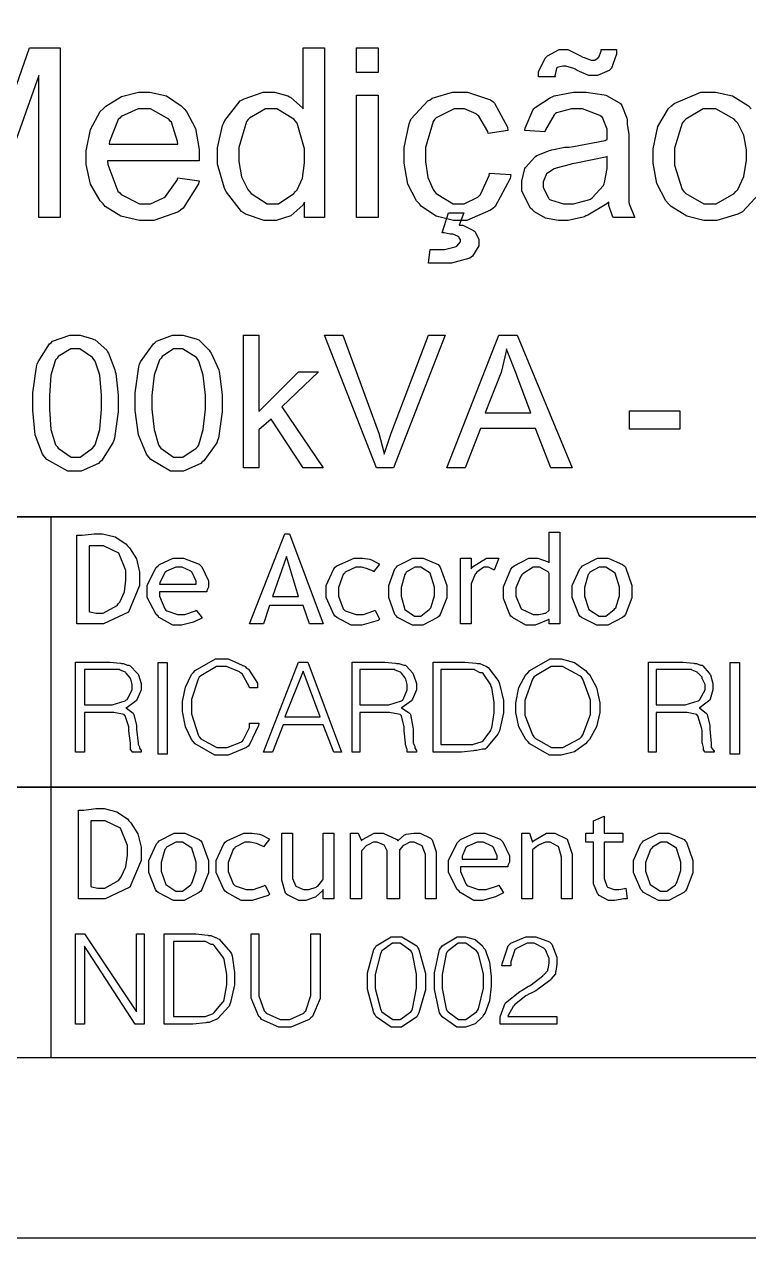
# Model space of a CAD drawing. Extents: x 0 to 210, y 0 to 297.
# Drawn here: x 109.48 to 129.59, y -0.41 to 33.29 of the extents above; entities that cross this region are included whole.
import ezdxf

# ---------------------------------------------------------------- set-up
doc = ezdxf.new("R2010")
doc.units = 0
doc.header["$MEASUREMENT"] = 0
doc.layers.add('C00-00-00-BLACK', color=7, linetype='Continuous')
doc.layers.add('CFF-7E-00', color=30, linetype='Continuous')

msp = doc.modelspace()

# ---------------------------------------------------------------- linework, layer by layer
at = {"layer": 'C00-00-00-BLACK', "const_width": 0.04233}
msp.add_lwpolyline([(0.04272, -0.38861), (210.36, -0.38861), (210.36, 296.883), (0.04272, 296.883), (0.04272, -0.38861)], close=True, dxfattribs=at)
at = {"layer": 'C00-00-00-BLACK'}
for points in [[(105.986, 27.9273), (105.986, 32.6333), (106.918, 32.6333), (108.022, 29.2847), (108.053, 29.2117), (108.253, 28.6494), (108.275, 28.6067), (108.285, 28.6494), (108.465, 29.2847), (108.487, 29.3688), (109.633, 32.6333), (110.482, 32.6333), (110.482, 27.9273), (109.886, 27.9273), (109.886, 31.8685), (108.487, 27.9273), (107.936, 27.9273), (106.579, 31.9112), (106.579, 27.9273), (105.986, 27.9273)], [(117.265, 27.9273), (117.265, 28.3531), (117.212, 28.2677), (116.88, 27.9701), (116.47, 27.8419), (116.334, 27.8419), (116.143, 27.8419), (115.623, 28.0224), (115.571, 28.0541), (115.517, 28.0968), (115.094, 28.6274), (115.062, 28.6907), (115.03, 28.7652), (114.85, 29.4087), (114.85, 29.6223), (114.85, 29.8566), (114.988, 30.4822), (115.019, 30.5566), (115.051, 30.62), (115.474, 31.1602), (115.528, 31.1919), (115.591, 31.2236), (116.116, 31.4027), (116.292, 31.4027), (116.429, 31.4027), (116.8, 31.298), (116.842, 31.276), (116.884, 31.2553), (117.202, 30.97), (117.224, 30.9383), (117.224, 32.6333), (117.82, 32.6333), (117.82, 27.9273), (117.265, 27.9273)], [(118.708, 31.9539), (118.708, 32.6333), (119.304, 32.6333), (119.304, 31.9539), (118.708, 31.9539)], [(123.756, 31.8272), (123.756, 31.9664), (123.936, 32.3481), (123.968, 32.3798), (124, 32.4115), (124.325, 32.592), (124.434, 32.592), (124.572, 32.592), (124.923, 32.4115), (124.987, 32.3798), (125.018, 32.3701), (125.217, 32.293), (125.283, 32.293), (125.315, 32.293), (125.41, 32.3591), (125.41, 32.3798), (125.43, 32.3798), (125.495, 32.5396), (125.495, 32.592), (125.918, 32.592), (125.918, 32.4542), (125.78, 32.0697), (125.749, 32.038), (125.717, 32.0063), (125.391, 31.8685), (125.283, 31.8685), (125.155, 31.8685), (124.827, 32.0063), (124.774, 32.038), (124.732, 32.0601), (124.509, 32.1235), (124.434, 32.1235), (124.434, 32.1235), (124.274, 32.0918), (124.265, 32.0807), (124.254, 32.0601), (124.211, 31.8589), (124.222, 31.8272), (123.756, 31.8272)], [(113.748, 29.0298), (114.34, 28.9457), (114.318, 28.8616), (113.895, 28.1823), (113.832, 28.1382), (113.768, 28.0858), (113.083, 27.8419), (112.856, 27.8419), (112.684, 27.8419), (112.167, 27.9645), (111.734, 28.236), (111.671, 28.3104), (111.595, 28.3848), (111.324, 28.8506), (111.202, 29.3991), (111.202, 29.581), (111.202, 29.7794), (111.324, 30.372), (111.595, 30.8653), (111.671, 30.9383), (111.744, 31.0128), (112.178, 31.2829), (112.653, 31.4027), (112.813, 31.4027), (112.966, 31.4027), (113.429, 31.298), (113.842, 31.0238), (113.917, 30.9383), (113.99, 30.8653), (114.239, 30.3926), (114.34, 29.8152), (114.34, 29.6223), (114.34, 29.6223), (114.34, 29.5272), (114.34, 29.4955), (111.797, 29.4955), (111.807, 29.4004), (112.081, 28.6604), (112.135, 28.6067), (112.176, 28.5654), (112.685, 28.3104), (112.856, 28.3104), (112.983, 28.3104), (113.334, 28.4593), (113.366, 28.4799), (113.407, 28.5116), (113.725, 28.9664), (113.748, 29.0298)], [(122.399, 29.1565), (122.991, 29.1152), (122.969, 29.0091), (122.548, 28.2346), (122.484, 28.1809), (122.42, 28.1285), (121.766, 27.8419), (121.55, 27.8419), (121.392, 27.8419), (120.919, 27.9645), (120.512, 28.236), (120.449, 28.3104), (120.373, 28.3848), (120.124, 28.8561), (120.023, 29.4308), (120.023, 29.6223), (120.023, 29.8676), (120.161, 30.5263), (120.192, 30.5993), (120.224, 30.6627), (120.682, 31.1602), (120.745, 31.1919), (120.808, 31.2346), (121.364, 31.4027), (121.55, 31.4027), (121.783, 31.4027), (122.42, 31.1919), (122.484, 31.1492), (122.537, 31.0968), (122.896, 30.4298), (122.907, 30.3444), (122.356, 30.2576), (122.345, 30.3113), (122.101, 30.7371), (122.06, 30.7689), (122.028, 30.8005), (121.701, 30.9383), (121.593, 30.9383), (121.412, 30.9383), (120.913, 30.6958), (120.872, 30.6421), (120.829, 30.5897), (120.618, 29.8649), (120.618, 29.6223), (120.618, 29.4776), (120.68, 29.0408), (120.829, 28.7032), (120.872, 28.6494), (120.913, 28.597), (121.39, 28.3104), (121.55, 28.3104), (121.688, 28.3104), (122.071, 28.4909), (122.102, 28.5226), (122.144, 28.5654), (122.388, 29.0932), (122.399, 29.1565)], [(125.706, 28.3531), (125.652, 28.3104), (125.123, 27.9907), (125.071, 27.9687), (125.028, 27.948), (124.582, 27.8419), (124.434, 27.8419), (124.311, 27.8419), (123.946, 27.9122), (123.639, 28.0858), (123.587, 28.1382), (123.533, 28.1823), (123.29, 28.6604), (123.29, 28.8189), (123.29, 28.936), (123.365, 29.253), (123.376, 29.2847), (123.396, 29.3164), (123.65, 29.6017), (123.672, 29.6223), (123.704, 29.6444), (124.063, 29.7822), (124.095, 29.7918), (124.127, 29.8028), (124.485, 29.8772), (124.605, 29.8772), (124.721, 29.8993), (125.6, 30.0674), (125.663, 30.0881), (125.663, 30.1308), (125.663, 30.2259), (125.663, 30.2576), (125.663, 30.3747), (125.527, 30.7055), (125.495, 30.7261), (125.452, 30.7578), (124.976, 30.9383), (124.817, 30.9383), (124.668, 30.9383), (124.254, 30.8322), (124.222, 30.8102), (124.19, 30.7785), (123.946, 30.3568), (123.926, 30.303), (123.376, 30.3444), (123.385, 30.4092), (123.597, 30.9066), (123.629, 30.9383), (123.661, 30.981), (124.084, 31.2553), (124.138, 31.276), (124.19, 31.298), (124.724, 31.4027), (124.901, 31.4027), (125.081, 31.4027), (125.579, 31.3297), (125.622, 31.3187), (125.663, 31.298), (126.026, 31.0872), (126.048, 31.0651), (126.068, 31.0334), (126.206, 30.6848), (126.217, 30.6421), (126.217, 30.5153), (126.258, 30.2273), (126.258, 30.1308), (126.258, 29.3688), (126.258, 29.1152), (126.258, 28.5447), (126.258, 28.3531), (126.268, 28.3104), (126.406, 27.959), (126.428, 27.9273), (125.833, 27.9273), (125.811, 27.959), (125.706, 28.2553), (125.706, 28.3531)], [(118.708, 27.9273), (118.708, 31.3187), (119.304, 31.3187), (119.304, 27.9273), (118.708, 27.9273)], [(111.839, 29.9613), (113.748, 29.9613), (113.736, 30.0357), (113.567, 30.5676), (113.535, 30.5993), (113.492, 30.6531), (112.983, 30.9383), (112.813, 30.9383), (112.644, 30.9383), (112.176, 30.7261), (112.135, 30.6834), (112.092, 30.6421), (111.849, 30.0357), (111.839, 29.9613)], [(115.442, 29.6223), (115.442, 29.4817), (115.511, 29.0573), (115.685, 28.7032), (115.739, 28.6494), (115.781, 28.597), (116.228, 28.3104), (116.377, 28.3104), (116.535, 28.3104), (116.969, 28.597), (117.012, 28.6494), (117.053, 28.6921), (117.202, 29.0201), (117.265, 29.4418), (117.265, 29.581), (117.265, 29.8359), (117.053, 30.547), (117.012, 30.5993), (116.969, 30.6531), (116.493, 30.9383), (116.334, 30.9383), (116.174, 30.9383), (115.739, 30.6848), (115.697, 30.6421), (115.655, 30.5897), (115.442, 29.8649), (115.442, 29.6223)], [(127.532, 29.6223), (127.532, 29.3798), (127.743, 28.7032), (127.786, 28.6494), (127.838, 28.597), (128.338, 28.3104), (128.505, 28.3104), (128.685, 28.3104), (129.185, 28.597), (129.228, 28.6494), (129.281, 28.7032), (129.454, 29.0628), (129.524, 29.5148), (129.524, 29.665), (129.524, 29.8028), (129.454, 30.2121), (129.281, 30.547), (129.228, 30.5993), (129.185, 30.6531), (128.674, 30.9383), (128.505, 30.9383), (128.324, 30.9383), (127.838, 30.6531), (127.786, 30.5993), (127.743, 30.547), (127.532, 29.8538), (127.532, 29.6223)], [(125.663, 29.6223), (125.61, 29.6017), (124.795, 29.4335), (124.69, 29.4115), (124.637, 29.4018), (124.243, 29.2957), (124.222, 29.2847), (124.19, 29.2751), (123.978, 29.1373), (123.968, 29.1152), (123.957, 29.0945), (123.883, 28.9195), (123.883, 28.8603), (123.883, 28.7555), (124.03, 28.4689), (124.053, 28.4372), (124.084, 28.4165), (124.444, 28.3104), (124.564, 28.3104), (124.722, 28.3104), (125.144, 28.4165), (125.198, 28.4372), (125.239, 28.4689), (125.557, 28.8189), (125.579, 28.8603), (125.589, 28.8933), (125.663, 29.2819), (125.663, 29.4115), (125.663, 29.6223)], [(121.084, 27.5029), (121.254, 28.0541), (121.679, 28.0541), (121.55, 27.7151), (121.656, 27.7151), (121.954, 27.5676), (121.976, 27.5456), (121.996, 27.5249), (122.102, 27.3182), (122.102, 27.2493), (122.102, 27.1446), (121.922, 26.858), (121.89, 26.8263), (121.848, 26.7946), (121.338, 26.6568), (121.168, 26.6568), (121.051, 26.6568), (120.789, 26.6568), (120.702, 26.6568), (120.745, 27.0371), (120.818, 27.0371), (120.985, 27.0371), (121.041, 27.0371), (121.146, 27.0371), (121.442, 27.1129), (121.465, 27.1225), (121.485, 27.1336), (121.593, 27.2535), (121.593, 27.2921), (121.593, 27.3141), (121.55, 27.361), (121.55, 27.3761), (121.539, 27.3871), (121.401, 27.4519), (121.38, 27.4616), (121.306, 27.4616), (121.139, 27.5029), (121.084, 27.5029)], [(109.718, 22.7996), (109.718, 23.0642), (109.823, 23.7849), (109.845, 23.858), (109.866, 23.9214), (110.184, 24.4216), (110.228, 24.4533), (110.269, 24.496), (110.746, 24.6641), (110.906, 24.6641), (111.033, 24.6641), (111.381, 24.5594), (111.413, 24.5374), (111.456, 24.5277), (111.776, 24.2411), (111.797, 24.1984), (111.818, 24.1667), (111.997, 23.6995), (112.008, 23.6457), (112.029, 23.5934), (112.094, 22.9981), (112.094, 22.7996), (112.094, 22.5351), (111.988, 21.8019), (111.967, 21.7386), (111.945, 21.6752), (111.627, 21.1777), (111.585, 21.146), (111.541, 21.1046), (111.064, 20.8911), (110.906, 20.8911), (110.692, 20.8911), (110.109, 21.2094), (110.056, 21.2728), (109.992, 21.3582), (109.791, 21.8929), (109.718, 22.5737), (109.718, 22.7996)], [(112.559, 22.7996), (112.559, 23.0642), (112.664, 23.7849), (112.686, 23.858), (112.707, 23.9214), (113.068, 24.4216), (113.112, 24.4533), (113.153, 24.496), (113.599, 24.6641), (113.748, 24.6641), (113.884, 24.6641), (114.254, 24.5594), (114.297, 24.5374), (114.329, 24.5277), (114.617, 24.2411), (114.639, 24.1984), (114.671, 24.1667), (114.881, 23.6995), (114.893, 23.6457), (114.902, 23.5934), (114.978, 22.9981), (114.978, 22.7996), (114.978, 22.5351), (114.87, 21.8019), (114.85, 21.7386), (114.828, 21.6752), (114.467, 21.1777), (114.424, 21.146), (114.381, 21.1046), (113.906, 20.8911), (113.748, 20.8911), (113.545, 20.8911), (112.994, 21.2094), (112.94, 21.2728), (112.877, 21.3582), (112.655, 21.8929), (112.559, 22.5737), (112.559, 22.7996)], [(115.571, 20.9765), (115.571, 24.6641), (115.997, 24.6641), (115.997, 22.5447), (117.096, 23.6457), (117.65, 23.6457), (116.632, 22.6715), (117.777, 20.9765), (117.224, 20.9765), (116.334, 22.3339), (115.997, 22.0348), (115.997, 20.9765), (115.571, 20.9765)], [(119.261, 20.9765), (117.82, 24.6641), (118.327, 24.6641), (119.304, 21.9921), (119.324, 21.9397), (119.462, 21.4106), (119.473, 21.3568), (119.494, 21.4106), (119.662, 21.9397), (119.684, 21.9921), (120.702, 24.6641), (121.168, 24.6641), (119.727, 20.9765), (119.261, 20.9765)], [(121.211, 20.9765), (122.652, 24.6641), (123.164, 24.6641), (124.69, 20.9765), (124.095, 20.9765), (123.672, 22.0762), (122.145, 22.0762), (121.722, 20.9765), (121.211, 20.9765)], [(110.185, 22.7996), (110.185, 22.6109), (110.226, 22.0417), (110.355, 21.6228), (110.398, 21.569), (110.429, 21.5277), (110.786, 21.2728), (110.906, 21.2728), (111.033, 21.2728), (111.381, 21.5277), (111.413, 21.569), (111.456, 21.6228), (111.584, 22.0417), (111.628, 22.6109), (111.628, 22.7996), (111.628, 22.9884), (111.584, 23.552), (111.456, 23.9434), (111.413, 23.9848), (111.381, 24.0385), (111.024, 24.2838), (110.906, 24.2838), (110.778, 24.2838), (110.429, 24.0702), (110.398, 24.0275), (110.355, 23.9751), (110.226, 23.5562), (110.185, 22.9898), (110.185, 22.7996)], [(113.027, 22.7996), (113.027, 22.6109), (113.085, 22.0417), (113.207, 21.6228), (113.239, 21.569), (113.271, 21.5277), (113.628, 21.2728), (113.748, 21.2728), (113.884, 21.2728), (114.254, 21.5277), (114.297, 21.569), (114.329, 21.6228), (114.452, 22.0417), (114.512, 22.6109), (114.512, 22.7996), (114.512, 22.9884), (114.452, 23.552), (114.329, 23.9434), (114.297, 23.9848), (114.265, 24.0385), (113.877, 24.2838), (113.748, 24.2838), (113.63, 24.2838), (113.313, 24.0702), (113.282, 24.0275), (113.239, 23.9751), (113.09, 23.5562), (113.027, 22.9898), (113.027, 22.7996)], [(122.272, 22.5034), (123.544, 22.5034), (123.164, 23.519), (123.13, 23.5934), (122.885, 24.23), (122.864, 24.2838), (122.853, 24.2204), (122.716, 23.6251), (122.695, 23.5617), (122.272, 22.5034)], [(126.281, 22.564), (127.678, 22.564), (127.678, 22.0555), (126.281, 22.0555), (126.281, 22.564)], [(111.456, 16.6522), (110.947, 16.6522), (110.947, 19.1106), (111.095, 19.1106), (111.428, 19.1534), (111.54, 19.1534), (111.656, 19.1534), (112.007, 19.0638), (112.305, 18.8681), (112.347, 18.8143), (112.4, 18.762), (112.595, 18.4547), (112.686, 18.0881), (112.686, 17.9655), (112.686, 17.7188), (112.373, 16.9761), (111.685, 16.6522), (111.456, 16.6522)], [(117.395, 16.6522), (117.224, 17.1607), (116.292, 17.1607), (116.123, 16.6522), (115.739, 16.6522), (116.716, 19.1534), (116.842, 19.1534), (117.777, 16.6522), (117.395, 16.6522)], [(124.053, 16.6522), (124.053, 16.7804), (124.021, 16.7597), (123.662, 16.6109), (123.544, 16.6109), (123.405, 16.6109), (123.034, 16.8231), (122.991, 16.8644), (122.96, 16.9072), (122.78, 17.3523), (122.78, 17.4997), (122.78, 17.6802), (122.991, 18.1694), (123.034, 18.2218), (123.077, 18.2645), (123.49, 18.4754), (123.629, 18.4754), (123.734, 18.4754), (124.021, 18.3706), (124.053, 18.3486), (124.053, 19.1961), (124.349, 19.1961), (124.349, 16.6522), (124.053, 16.6522)], [(111.286, 18.8143), (111.286, 16.9912), (111.307, 16.9816), (111.481, 16.9499), (111.54, 16.9499), (111.677, 16.9499), (112.062, 17.1621), (112.094, 17.2034), (112.135, 17.2572), (112.262, 17.5369), (112.305, 17.8594), (112.305, 17.9655), (112.305, 18.1281), (112.113, 18.6132), (111.683, 18.8143), (111.54, 18.8143), (111.476, 18.8143), (111.333, 18.8143), (111.286, 18.8143)], [(114.554, 17.5424), (113.239, 17.5424), (113.239, 17.4157), (113.386, 17.0656), (113.409, 17.0339), (113.44, 17.0133), (113.734, 16.9072), (113.832, 16.9072), (113.936, 16.9072), (114.233, 17.0133), (114.254, 17.0339), (114.424, 16.8217), (114.413, 16.8121), (114.202, 16.706), (114.171, 16.6949), (114.139, 16.6853), (113.845, 16.6109), (113.748, 16.6109), (113.61, 16.6109), (113.228, 16.8231), (113.196, 16.8644), (113.143, 16.9072), (112.897, 17.3839), (112.897, 17.5424), (112.897, 17.723), (113.143, 18.2108), (113.196, 18.2645), (113.237, 18.2962), (113.619, 18.4754), (113.748, 18.4754), (113.906, 18.4754), (114.34, 18.3072), (114.383, 18.2645), (114.414, 18.2328), (114.596, 17.8415), (114.596, 17.7105), (114.596, 17.6692), (114.554, 17.5741), (114.554, 17.5424)], [(113.789, 18.2218), (113.694, 18.2218), (113.429, 18.1143), (113.409, 18.0923), (113.386, 18.0716), (113.249, 17.785), (113.239, 17.7533), (114.254, 17.7533), (114.254, 17.8387), (114.148, 18.0716), (114.128, 18.0923), (114.106, 18.1143), (113.867, 18.2218), (113.789, 18.2218)], [(116.759, 18.5181), (116.377, 17.4143), (117.096, 17.4143), (116.759, 18.5181)], [(119.345, 18.3059), (119.177, 18.0923), (119.177, 18.1143), (119.028, 18.1694), (119.007, 18.1791), (118.985, 18.1901), (118.842, 18.2218), (118.795, 18.2218), (118.688, 18.2218), (118.39, 18.0826), (118.369, 18.0496), (118.338, 18.0178), (118.2, 17.6623), (118.2, 17.5424), (118.2, 17.4157), (118.338, 17.0656), (118.369, 17.0339), (118.39, 17.0133), (118.693, 16.9072), (118.795, 16.9072), (118.9, 16.9072), (119.187, 17.0133), (119.218, 17.0339), (119.345, 16.7804), (119.302, 16.7487), (118.856, 16.6109), (118.708, 16.6109), (118.559, 16.6109), (118.157, 16.8231), (118.116, 16.8644), (118.073, 16.9072), (117.861, 17.3839), (117.861, 17.5424), (117.861, 17.7133), (118.073, 18.1791), (118.116, 18.2218), (118.157, 18.2645), (118.635, 18.4754), (118.795, 18.4754), (118.868, 18.4754), (119.07, 18.4451), (119.091, 18.434), (119.123, 18.4244), (119.334, 18.3169), (119.345, 18.3059)], [(119.6, 17.5424), (119.6, 17.7133), (119.768, 18.1791), (119.811, 18.2218), (119.842, 18.2645), (120.264, 18.4754), (120.406, 18.4754), (120.554, 18.4754), (120.967, 18.2962), (120.999, 18.2645), (121.03, 18.2218), (121.211, 17.7133), (121.211, 17.5424), (121.211, 17.3729), (121.03, 16.9072), (120.999, 16.8644), (120.956, 16.8231), (120.542, 16.6109), (120.406, 16.6109), (120.257, 16.6109), (119.842, 16.8231), (119.811, 16.8644), (119.768, 16.9072), (119.6, 17.3839), (119.6, 17.5424)], [(119.939, 17.5424), (119.939, 17.4184), (120.044, 17.045), (120.315, 16.8644), (120.406, 16.8644), (120.49, 16.8644), (120.723, 17.045), (120.745, 17.0767), (120.766, 17.0987), (120.872, 17.4322), (120.872, 17.5424), (120.872, 17.672), (120.749, 18.0578), (120.492, 18.2218), (120.406, 18.2218), (120.321, 18.2218), (120.086, 18.0826), (120.066, 18.0496), (120.044, 18.0178), (119.939, 17.6623), (119.939, 17.5424)], [(122.525, 18.1378), (122.514, 18.1488), (122.364, 18.2218), (122.315, 18.2218), (122.24, 18.2218), (122.039, 18.0826), (122.018, 18.0496), (121.996, 18.0289), (121.89, 17.7602), (121.89, 17.6692), (121.89, 16.6522), (121.593, 16.6522), (121.593, 18.4754), (121.89, 18.4754), (121.89, 18.1791), (121.922, 18.2328), (122.311, 18.4754), (122.441, 18.4754), (122.494, 18.4754), (122.612, 18.4754), (122.652, 18.4754), (122.525, 18.1378)], [(124.053, 18.0496), (124.03, 18.0826), (123.792, 18.2218), (123.714, 18.2218), (123.607, 18.2218), (123.322, 18.0413), (123.29, 18.0082), (123.268, 17.9765), (123.121, 17.6513), (123.121, 17.5424), (123.121, 17.4239), (123.274, 17.0656), (123.603, 16.9072), (123.714, 16.9072), (123.766, 16.9072), (123.904, 16.9402), (123.926, 16.9499), (123.957, 16.9499), (124.041, 17.0243), (124.053, 17.0339), (124.053, 18.0496)], [(124.69, 17.5424), (124.69, 17.7133), (124.901, 18.1791), (124.944, 18.2218), (124.976, 18.2645), (125.396, 18.4754), (125.537, 18.4754), (125.685, 18.4754), (126.088, 18.2962), (126.132, 18.2645), (126.164, 18.2218), (126.344, 17.7133), (126.344, 17.5424), (126.344, 17.3729), (126.164, 16.9072), (126.132, 16.8644), (126.088, 16.8231), (125.674, 16.6109), (125.537, 16.6109), (125.377, 16.6109), (124.943, 16.8231), (124.901, 16.8644), (124.87, 16.9072), (124.69, 17.3839), (124.69, 17.5424)], [(125.029, 17.5424), (125.029, 17.4184), (125.155, 17.045), (125.44, 16.8644), (125.537, 16.8644), (125.621, 16.8644), (125.853, 17.045), (125.876, 17.0767), (125.896, 17.0987), (126.005, 17.4322), (126.005, 17.5424), (126.005, 17.672), (125.881, 18.0578), (125.622, 18.2218), (125.537, 18.2218), (125.441, 18.2218), (125.177, 18.0826), (125.156, 18.0496), (125.134, 18.0178), (125.029, 17.6623), (125.029, 17.5424)], [(110.906, 13.0914), (110.906, 15.5925), (111.755, 15.5925), (111.859, 15.5925), (112.156, 15.5608), (112.178, 15.5498), (112.23, 15.5498), (112.35, 15.5071), (112.39, 15.5071), (112.422, 15.4864), (112.621, 15.2852), (112.644, 15.2535), (112.653, 15.2328), (112.729, 14.9944), (112.729, 14.9145), (112.729, 14.8194), (112.621, 14.5659), (112.601, 14.5342), (112.59, 14.5135), (112.336, 14.333), (112.305, 14.322), (112.325, 14.3123), (112.506, 14.1745), (112.517, 14.1525), (112.527, 14.1318), (112.601, 13.8286), (112.601, 13.7267), (112.644, 13.3449), (112.644, 13.3132), (112.686, 13.243), (112.686, 13.2182), (112.686, 13.1975), (112.729, 13.1341), (112.729, 13.1341), (112.729, 13.0914), (112.474, 13.0914), (112.474, 13.1134), (112.431, 13.1616), (112.431, 13.1768), (112.431, 13.2195), (112.431, 13.3146), (112.431, 13.3449), (112.39, 13.6839), (112.39, 13.7914), (112.284, 14.1001), (112.263, 14.1097), (112.252, 14.1318), (111.974, 14.1952), (111.882, 14.1952), (111.16, 14.1952), (111.16, 13.0914), (110.906, 13.0914)], [(113.199, 15.5787), (113.454, 15.5787), (113.454, 13.039), (113.199, 13.039), (113.199, 15.5787)], [(115.739, 13.8961), (115.997, 13.8961), (115.985, 13.8327), (115.739, 13.3036), (115.697, 13.2608), (115.655, 13.2195), (115.146, 13.0073), (114.978, 13.0073), (114.776, 13.0073), (114.223, 13.3242), (114.171, 13.3876), (114.128, 13.4414), (113.958, 13.7969), (113.874, 14.2227), (113.874, 14.3647), (113.874, 14.497), (113.958, 14.8939), (114.128, 15.2438), (114.171, 15.2962), (114.223, 15.3596), (114.789, 15.6766), (114.978, 15.6766), (115.146, 15.6766), (115.612, 15.4657), (115.655, 15.423), (115.707, 15.3913), (115.954, 15.0027), (115.954, 14.8718), (115.739, 14.8718), (115.728, 14.9145), (115.527, 15.2645), (115.485, 15.2962), (115.454, 15.3183), (115.097, 15.4643), (114.978, 15.4643), (114.818, 15.4643), (114.383, 15.2108), (114.34, 15.1681), (114.308, 15.1157), (114.128, 14.5535), (114.128, 14.3647), (114.128, 14.1525), (114.308, 13.5682), (114.34, 13.5144), (114.383, 13.4621), (114.829, 13.2182), (114.978, 13.2182), (115.115, 13.2182), (115.496, 13.367), (115.528, 13.3876), (115.559, 13.4193), (115.739, 13.7776), (115.739, 13.8961)], [(116.123, 13.0914), (117.096, 15.5925), (117.354, 15.5925), (118.285, 13.0914), (118.073, 13.0914), (117.777, 13.8534), (116.673, 13.8534), (116.377, 13.0914), (116.123, 13.0914)], [(118.582, 13.0914), (118.582, 15.5925), (119.388, 15.5925), (119.493, 15.5925), (119.789, 15.5608), (119.811, 15.5498), (119.874, 15.5498), (120.017, 15.5071), (120.066, 15.5071), (120.086, 15.4864), (120.268, 15.2852), (120.279, 15.2535), (120.289, 15.2328), (120.365, 14.9944), (120.365, 14.9145), (120.365, 14.8194), (120.257, 14.5659), (120.237, 14.5342), (120.226, 14.5135), (119.971, 14.333), (119.939, 14.322), (119.971, 14.3123), (120.171, 14.1745), (120.192, 14.1525), (120.203, 14.1318), (120.268, 13.7804), (120.279, 13.7267), (120.279, 13.3449), (120.289, 13.3353), (120.322, 13.2485), (120.322, 13.2182), (120.322, 13.1975), (120.365, 13.1341), (120.365, 13.1341), (120.365, 13.0914), (120.107, 13.0914), (120.107, 13.1134), (120.107, 13.1616), (120.107, 13.1768), (120.096, 13.1878), (120.066, 13.3064), (120.066, 13.3449), (120.023, 13.6839), (120.023, 13.7914), (119.949, 14.1001), (119.939, 14.1097), (119.917, 14.1318), (119.615, 14.1952), (119.514, 14.1952), (118.795, 14.1952), (118.795, 13.0914), (118.582, 13.0914)], [(121.423, 15.5925), (121.593, 15.5925), (121.708, 15.5925), (122.028, 15.5608), (122.06, 15.5498), (122.123, 15.5498), (122.293, 15.4754), (122.315, 15.4643), (122.356, 15.4437), (122.63, 15.084), (122.652, 15.0413), (122.673, 14.9889), (122.78, 14.5218), (122.78, 14.3647), (122.78, 14.1841), (122.673, 13.6853), (122.652, 13.6426), (122.63, 13.5902), (122.313, 13.2085), (122.272, 13.1768), (122.198, 13.1768), (122.031, 13.1341), (121.976, 13.1341), (121.954, 13.1244), (121.619, 13.0914), (121.507, 13.0914), (120.831, 13.0914), (120.831, 15.5925), (121.423, 15.5925)], [(123.121, 14.322), (123.121, 14.4639), (123.21, 14.8883), (123.406, 15.2438), (123.46, 15.2962), (123.512, 15.3596), (124.076, 15.6766), (124.265, 15.6766), (124.386, 15.6766), (124.752, 15.5815), (125.06, 15.3596), (125.113, 15.2962), (125.166, 15.2438), (125.361, 14.8883), (125.452, 14.4639), (125.452, 14.322), (125.452, 14.1897), (125.361, 13.7914), (125.166, 13.4414), (125.113, 13.3876), (125.06, 13.3242), (124.752, 13.1024), (124.386, 13.0073), (124.265, 13.0073), (124.063, 13.0073), (123.512, 13.3242), (123.46, 13.3876), (123.406, 13.4414), (123.21, 13.7914), (123.121, 14.1897), (123.121, 14.322)], [(126.81, 13.0914), (126.81, 15.5925), (127.659, 15.5925), (127.763, 15.5925), (128.06, 15.5608), (128.082, 15.5498), (128.134, 15.5498), (128.254, 15.5071), (128.294, 15.5071), (128.315, 15.4864), (128.494, 15.2852), (128.505, 15.2535), (128.525, 15.2328), (128.59, 14.9944), (128.59, 14.9145), (128.59, 14.8194), (128.514, 14.5659), (128.505, 14.5342), (128.483, 14.5135), (128.24, 14.333), (128.209, 14.322), (128.229, 14.3123), (128.41, 14.1745), (128.421, 14.1525), (128.431, 14.1318), (128.505, 13.8286), (128.505, 13.7267), (128.548, 13.3449), (128.548, 13.3132), (128.548, 13.243), (128.548, 13.2182), (128.557, 13.2085), (128.614, 13.1341), (128.633, 13.1341), (128.633, 13.0914), (128.378, 13.0914), (128.367, 13.1024), (128.337, 13.1589), (128.337, 13.1768), (128.337, 13.2195), (128.304, 13.3353), (128.294, 13.3449), (128.294, 13.6839), (128.283, 13.7377), (128.177, 14.1001), (128.167, 14.1097), (128.145, 14.1318), (127.875, 14.1952), (127.786, 14.1952), (127.021, 14.1952), (127.021, 13.0914), (126.81, 13.0914)], [(129.074, 15.5787), (129.329, 15.5787), (129.329, 13.039), (129.074, 13.039), (129.074, 15.5787)], [(111.16, 14.406), (111.797, 14.406), (111.924, 14.406), (112.282, 14.5135), (112.305, 14.5342), (112.336, 14.5562), (112.474, 14.8249), (112.474, 14.9145), (112.474, 14.9683), (112.441, 15.1171), (112.431, 15.1267), (112.42, 15.1488), (112.314, 15.2866), (112.305, 15.2962), (112.294, 15.3072), (112.145, 15.3706), (112.135, 15.3803), (112.05, 15.3803), (111.859, 15.3803), (111.797, 15.3803), (111.712, 15.3803), (111.16, 15.3803), (111.16, 14.406)], [(116.716, 14.0684), (117.691, 14.0684), (117.224, 15.3376), (116.716, 14.0684)], [(118.795, 14.406), (119.473, 14.406), (119.6, 14.406), (119.949, 14.5135), (119.98, 14.5342), (120.001, 14.5562), (120.107, 14.8249), (120.107, 14.9145), (120.107, 14.9683), (120.075, 15.1171), (120.066, 15.1267), (120.055, 15.1488), (119.949, 15.2866), (119.939, 15.2962), (119.928, 15.3072), (119.779, 15.3706), (119.769, 15.3803), (119.769, 15.3803), (119.514, 15.3803), (119.43, 15.3803), (119.345, 15.3803), (118.795, 15.3803), (118.795, 14.406)], [(121.041, 13.3036), (121.55, 13.3036), (121.645, 13.3036), (121.86, 13.3036), (121.933, 13.3036), (121.954, 13.3146), (122.166, 13.378), (122.188, 13.3876), (122.22, 13.4097), (122.43, 13.6949), (122.441, 13.7267), (122.462, 13.7694), (122.525, 14.1841), (122.525, 14.322), (122.525, 14.4708), (122.462, 14.8828), (122.441, 14.9145), (122.43, 14.9572), (122.22, 15.2756), (122.188, 15.2962), (122.134, 15.2962), (121.996, 15.3706), (121.976, 15.3803), (121.859, 15.3803), (121.594, 15.3803), (121.507, 15.3803), (121.465, 15.3803), (121.041, 15.3803), (121.041, 13.3036)], [(123.376, 14.322), (123.376, 14.1207), (123.587, 13.5682), (123.629, 13.5144), (123.671, 13.4731), (124.116, 13.2182), (124.265, 13.2182), (124.434, 13.2182), (124.901, 13.4731), (124.944, 13.5144), (124.985, 13.5682), (125.198, 14.1345), (125.198, 14.322), (125.198, 14.5342), (124.985, 15.1157), (124.944, 15.1681), (124.901, 15.2108), (124.423, 15.4643), (124.265, 15.4643), (124.105, 15.4643), (123.671, 15.2108), (123.629, 15.1681), (123.587, 15.1157), (123.376, 14.5204), (123.376, 14.322)], [(127.021, 14.406), (127.701, 14.406), (127.828, 14.406), (128.186, 14.5135), (128.209, 14.5342), (128.229, 14.5562), (128.378, 14.8249), (128.378, 14.9145), (128.378, 14.9683), (128.304, 15.1171), (128.294, 15.1267), (128.294, 15.1694), (128.188, 15.2866), (128.167, 15.2962), (128.156, 15.3072), (128.018, 15.3706), (127.998, 15.3803), (127.923, 15.3803), (127.757, 15.3803), (127.701, 15.3803), (127.575, 15.3803), (127.021, 15.3803), (127.021, 14.406)], [(111.499, 9.02201), (110.99, 9.02201), (110.99, 11.4804), (111.137, 11.4804), (111.471, 11.5232), (111.583, 11.5232), (111.698, 11.5232), (112.05, 11.4336), (112.347, 11.2379), (112.39, 11.1841), (112.442, 11.1318), (112.638, 10.8245), (112.729, 10.4579), (112.729, 10.3353), (112.729, 10.0886), (112.415, 9.34586), (111.727, 9.02201), (111.499, 9.02201)], [(111.329, 11.1841), (111.329, 9.36103), (111.35, 9.35136), (111.523, 9.31831), (111.583, 9.31831), (111.72, 9.31831), (112.103, 9.53188), (112.135, 9.57322), (112.176, 9.62699), (112.305, 9.90671), (112.347, 10.2292), (112.347, 10.3353), (112.347, 10.4979), (112.156, 10.983), (111.726, 11.1841), (111.583, 11.1841), (111.519, 11.1841), (111.376, 11.1841), (111.329, 11.1841)], [(125.283, 10.5916), (125.071, 10.5916), (125.071, 10.8452), (125.283, 10.8452), (125.283, 11.1841), (125.579, 11.3109), (125.579, 10.8452), (126.091, 10.8452), (126.091, 10.5916), (125.579, 10.5916), (125.579, 9.65729), (125.579, 9.58427), (125.652, 9.37204), (125.663, 9.36103), (125.673, 9.34036), (125.856, 9.27696), (125.918, 9.27696), (125.982, 9.27696), (126.153, 9.30864), (126.175, 9.31831), (126.217, 9.02201), (126.11, 9.02201), (125.87, 8.97929), (125.791, 8.97929), (125.695, 8.97929), (125.441, 9.11712), (125.41, 9.1488), (125.388, 9.17085), (125.283, 9.44093), (125.283, 9.5305), (125.283, 10.5916)], [(112.94, 9.91087), (112.94, 10.0817), (113.153, 10.5503), (113.196, 10.5916), (113.228, 10.6343), (113.648, 10.8452), (113.789, 10.8452), (113.936, 10.8452), (114.34, 10.666), (114.383, 10.6329), (114.414, 10.5916), (114.596, 10.0817), (114.596, 9.91087), (114.596, 9.74273), (114.414, 9.27696), (114.383, 9.23424), (114.34, 9.19289), (113.926, 8.97929), (113.789, 8.97929), (113.63, 8.97929), (113.196, 9.19289), (113.155, 9.23424), (113.122, 9.27696), (112.94, 9.75237), (112.94, 9.91087)], [(116.292, 10.6757), (116.123, 10.4648), (116.112, 10.4758), (115.974, 10.5392), (115.954, 10.5489), (115.932, 10.5599), (115.755, 10.5916), (115.697, 10.5916), (115.601, 10.5916), (115.336, 10.4538), (115.316, 10.4221), (115.284, 10.3904), (115.146, 10.0307), (115.146, 9.91087), (115.146, 9.78408), (115.284, 9.43543), (115.316, 9.40375), (115.336, 9.38308), (115.638, 9.27696), (115.739, 9.27696), (115.845, 9.27696), (116.133, 9.38308), (116.166, 9.40375), (116.292, 9.1488), (116.25, 9.11712), (115.804, 8.97929), (115.655, 8.97929), (115.506, 8.97929), (115.103, 9.19289), (115.062, 9.23424), (115.019, 9.27696), (114.808, 9.75237), (114.808, 9.91087), (114.808, 10.0817), (115.019, 10.5503), (115.062, 10.5916), (115.103, 10.6343), (115.579, 10.8452), (115.739, 10.8452), (115.813, 10.8452), (116.016, 10.8135), (116.038, 10.8024), (116.07, 10.7928), (116.282, 10.6867), (116.292, 10.6757)], [(116.928, 10.8452), (116.928, 9.65729), (116.928, 9.58702), (117.023, 9.37204), (117.237, 9.27696), (117.308, 9.27696), (117.383, 9.27696), (117.585, 9.34036), (117.607, 9.36103), (117.628, 9.37204), (117.766, 9.55255), (117.777, 9.57322), (117.777, 10.8452), (118.073, 10.8452), (118.073, 9.02201), (117.777, 9.02201), (117.777, 9.27696), (117.766, 9.25629), (117.585, 9.08678), (117.565, 9.06473), (117.533, 9.0551), (117.301, 8.97929), (117.224, 8.97929), (117.107, 8.97929), (116.79, 9.12813), (116.759, 9.1488), (116.736, 9.18185), (116.632, 9.53879), (116.632, 9.65729), (116.632, 10.8452), (116.928, 10.8452)], [(120.618, 9.02201), (120.618, 10.1685), (120.618, 10.2499), (120.522, 10.4924), (120.307, 10.5916), (120.237, 10.5916), (120.183, 10.5916), (120.044, 10.5172), (120.023, 10.5062), (120.001, 10.4965), (119.896, 10.3766), (119.896, 10.3367), (119.896, 9.02201), (119.557, 9.02201), (119.557, 10.2953), (119.557, 10.3491), (119.483, 10.4965), (119.473, 10.5062), (119.451, 10.5172), (119.276, 10.5916), (119.218, 10.5916), (119.164, 10.5916), (119.028, 10.5172), (119.007, 10.5062), (118.985, 10.4965), (118.848, 10.3587), (118.838, 10.3367), (118.838, 9.02201), (118.539, 9.02201), (118.539, 10.8452), (118.75, 10.8452), (118.838, 10.6329), (118.87, 10.666), (119.195, 10.8452), (119.304, 10.8452), (119.44, 10.8452), (119.822, 10.666), (119.853, 10.6329), (119.863, 10.644), (120.034, 10.7928), (120.066, 10.8024), (120.086, 10.8135), (120.294, 10.8452), (120.365, 10.8452), (120.469, 10.8452), (120.756, 10.7074), (120.788, 10.6757), (120.808, 10.655), (120.915, 10.3215), (120.915, 10.2099), (120.915, 9.02201), (120.618, 9.02201)], [(122.907, 9.91087), (121.593, 9.91087), (121.593, 9.78408), (121.741, 9.43543), (121.763, 9.40375), (121.795, 9.38308), (122.089, 9.27696), (122.188, 9.27696), (122.304, 9.27696), (122.621, 9.38308), (122.652, 9.40375), (122.78, 9.19152), (122.769, 9.18185), (122.557, 9.07577), (122.525, 9.06473), (122.494, 9.0551), (122.2, 8.97929), (122.102, 8.97929), (121.963, 8.97929), (121.582, 9.19289), (121.55, 9.23424), (121.496, 9.27696), (121.254, 9.75237), (121.254, 9.91087), (121.254, 10.0914), (121.507, 10.5806), (121.55, 10.6329), (121.593, 10.666), (121.974, 10.8452), (122.102, 10.8452), (122.261, 10.8452), (122.695, 10.6757), (122.738, 10.6329), (122.769, 10.6013), (122.949, 10.2126), (122.949, 10.0831), (122.949, 10.0404), (122.907, 9.94392), (122.907, 9.91087)], [(124.391, 9.02201), (124.391, 10.0831), (124.391, 10.1796), (124.316, 10.4442), (124.306, 10.4648), (124.284, 10.4869), (124.077, 10.5916), (124.01, 10.5916), (123.946, 10.5916), (123.777, 10.5172), (123.756, 10.5062), (123.745, 10.4965), (123.596, 10.3904), (123.587, 10.3794), (123.587, 9.02201), (123.29, 9.02201), (123.29, 10.8452), (123.503, 10.8452), (123.587, 10.5916), (123.618, 10.6343), (123.975, 10.8452), (124.095, 10.8452), (124.208, 10.8452), (124.551, 10.6757), (124.69, 10.2636), (124.69, 10.1258), (124.69, 9.02201), (124.391, 9.02201)], [(126.387, 9.91087), (126.387, 10.0817), (126.597, 10.5503), (126.64, 10.5916), (126.672, 10.6343), (127.092, 10.8452), (127.233, 10.8452), (127.382, 10.8452), (127.797, 10.666), (127.828, 10.6329), (127.86, 10.5916), (128.04, 10.0817), (128.04, 9.91087), (128.04, 9.74273), (127.86, 9.27696), (127.828, 9.23424), (127.786, 9.19289), (127.371, 8.97929), (127.233, 8.97929), (127.084, 8.97929), (126.672, 9.19289), (126.64, 9.23424), (126.597, 9.27696), (126.387, 9.75237), (126.387, 9.91087)], [(113.282, 9.91087), (113.282, 9.78683), (113.409, 9.41476), (113.694, 9.23424), (113.789, 9.23424), (113.873, 9.23424), (114.106, 9.41338), (114.128, 9.44506), (114.148, 9.47815), (114.254, 9.80338), (114.254, 9.91087), (114.254, 10.0404), (114.132, 10.4276), (113.874, 10.5916), (113.789, 10.5916), (113.694, 10.5916), (113.429, 10.4538), (113.409, 10.4221), (113.386, 10.3904), (113.282, 10.0307), (113.282, 9.91087)], [(122.145, 10.5916), (122.049, 10.5916), (121.795, 10.4869), (121.763, 10.4648), (121.741, 10.4442), (121.634, 10.2058), (121.634, 10.1258), (122.611, 10.1258), (122.611, 10.2113), (122.505, 10.4442), (122.484, 10.4648), (122.462, 10.4869), (122.224, 10.5916), (122.145, 10.5916)], [(126.724, 9.91087), (126.724, 9.78683), (126.851, 9.41476), (127.137, 9.23424), (127.233, 9.23424), (127.318, 9.23424), (127.552, 9.41338), (127.575, 9.44506), (127.595, 9.47815), (127.701, 9.80338), (127.701, 9.91087), (127.701, 10.0404), (127.579, 10.4276), (127.318, 10.5916), (127.233, 10.5916), (127.147, 10.5916), (126.915, 10.4538), (126.894, 10.4221), (126.862, 10.3904), (126.724, 10.0307), (126.724, 9.91087)], [(110.906, 5.54524), (110.906, 8.04912), (111.16, 8.04912), (112.601, 5.88423), (112.601, 8.04912), (112.813, 8.04912), (112.813, 5.54524), (112.559, 5.54524), (111.16, 7.70738), (111.16, 5.54524), (110.906, 5.54524)], [(113.958, 8.04912), (114.128, 8.04912), (114.245, 8.04912), (114.574, 8.01744), (114.596, 8.0064), (114.66, 8.0064), (114.839, 7.93062), (114.85, 7.91958), (114.891, 7.89891), (115.209, 7.53787), (115.232, 7.49515), (115.252, 7.4428), (115.316, 6.97562), (115.316, 6.81852), (115.316, 6.63938), (115.209, 6.14193), (115.189, 6.09921), (115.167, 6.04545), (114.85, 5.69405), (114.808, 5.672), (114.786, 5.66237), (114.612, 5.58793), (114.554, 5.58793), (114.52, 5.5783), (114.162, 5.54524), (114.044, 5.54524), (113.366, 5.54524), (113.366, 8.04912), (113.958, 8.04912)], [(113.621, 5.75744), (114.085, 5.75744), (114.191, 5.75744), (114.431, 5.75744), (114.512, 5.75744), (114.533, 5.76848), (114.712, 5.83188), (114.723, 5.84151), (114.755, 5.86355), (114.997, 6.15156), (115.019, 6.18324), (115.029, 6.22596), (115.105, 6.63938), (115.105, 6.7758), (115.105, 6.92464), (115.029, 7.33668), (115.019, 7.36836), (114.997, 7.41108), (114.755, 7.72943), (114.723, 7.7501), (114.669, 7.7501), (114.533, 7.82451), (114.512, 7.83414), (114.395, 7.83414), (114.131, 7.83414), (114.044, 7.83414), (114.001, 7.83414), (113.621, 7.83414), (113.621, 5.75744)], [(115.781, 8.04912), (115.997, 8.04912), (115.997, 6.47954), (115.997, 6.3307), (116.144, 5.91728), (116.166, 5.88423), (116.198, 5.85251), (116.586, 5.672), (116.716, 5.672), (116.852, 5.672), (117.244, 5.85251), (117.265, 5.88423), (117.297, 5.91728), (117.438, 6.33899), (117.438, 6.47954), (117.438, 8.04912), (117.691, 8.04912), (117.691, 6.43682), (117.691, 6.2563), (117.479, 5.75744), (117.438, 5.71472), (117.394, 5.67337), (116.885, 5.46118), (116.716, 5.46118), (116.546, 5.46118), (116.07, 5.67337), (116.038, 5.71472), (115.995, 5.75744), (115.781, 6.26731), (115.781, 6.43682), (115.781, 8.04912)], [(119.007, 6.73308), (119.007, 6.96599), (119.187, 7.61227), (119.218, 7.66466), (119.25, 7.71839), (119.67, 7.96368), (119.811, 7.96368), (119.96, 7.96368), (120.374, 7.71839), (120.406, 7.66466), (120.438, 7.61227), (120.618, 6.95357), (120.618, 6.73308), (120.618, 6.50021), (120.438, 5.85392), (120.406, 5.80016), (120.374, 5.74781), (119.951, 5.46118), (119.811, 5.46118), (119.662, 5.46118), (119.25, 5.74781), (119.218, 5.80016), (119.187, 5.85392), (119.007, 6.51397), (119.007, 6.73308)], [(119.218, 6.73308), (119.218, 6.53189), (119.366, 5.97105), (119.388, 5.92695), (119.408, 5.8856), (119.71, 5.672), (119.811, 5.672), (119.917, 5.672), (120.215, 5.8856), (120.237, 5.92695), (120.257, 5.97105), (120.365, 6.54293), (120.365, 6.73308), (120.365, 6.93431), (120.257, 7.49653), (120.237, 7.53787), (120.215, 7.58059), (119.911, 7.79141), (119.811, 7.79141), (119.705, 7.79141), (119.408, 7.58059), (119.388, 7.53787), (119.366, 7.49653), (119.218, 6.92464), (119.218, 6.73308)], [(120.872, 6.73308), (120.872, 6.96599), (121.01, 7.61227), (121.041, 7.66466), (121.083, 7.71839), (121.496, 7.96368), (121.634, 7.96368), (121.724, 7.96368), (121.995, 7.89478), (122.198, 7.71839), (122.229, 7.66466), (122.271, 7.61227), (122.399, 7.26362), (122.441, 6.86675), (122.441, 6.73308), (122.441, 6.59804), (122.399, 6.18878), (122.271, 5.85392), (122.229, 5.80016), (122.198, 5.74781), (121.995, 5.55212), (121.724, 5.46118), (121.634, 5.46118), (121.485, 5.46118), (121.083, 5.74781), (121.041, 5.80016), (121.01, 5.85392), (120.872, 6.51397), (120.872, 6.73308)], [(121.084, 6.73308), (121.084, 6.53189), (121.189, 5.97105), (121.211, 5.92695), (121.243, 5.8856), (121.536, 5.672), (121.634, 5.672), (121.74, 5.672), (122.038, 5.8856), (122.06, 5.92695), (122.091, 5.97105), (122.229, 6.54293), (122.229, 6.73308), (122.229, 6.93431), (122.091, 7.49653), (122.06, 7.53787), (122.038, 7.58059), (121.734, 7.79141), (121.634, 7.79141), (121.528, 7.79141), (121.243, 7.58059), (121.211, 7.53787), (121.189, 7.49653), (121.084, 6.92464), (121.084, 6.73308)], [(122.695, 5.54524), (122.695, 5.54524), (122.695, 5.5783), (122.695, 5.58793), (122.695, 5.58793), (122.695, 5.63065), (122.695, 5.63065), (122.695, 5.74781), (122.8, 6.05649), (122.822, 6.09921), (122.843, 6.13089), (123.237, 6.44783), (123.29, 6.47954), (123.3, 6.49055), (123.48, 6.59666), (123.503, 6.60633), (123.555, 6.63801), (123.872, 6.88192), (123.883, 6.90259), (123.904, 6.91363), (124.01, 7.03351), (124.01, 7.0721), (124.019, 7.08311), (124.053, 7.2347), (124.053, 7.2843), (124.053, 7.36974), (123.946, 7.60264), (123.926, 7.62332), (123.904, 7.655), (123.633, 7.79141), (123.544, 7.79141), (123.438, 7.79141), (123.142, 7.64536), (123.121, 7.62332), (123.099, 7.60264), (122.991, 7.26916), (122.991, 7.15754), (122.738, 7.15754), (122.747, 7.22094), (122.917, 7.71839), (122.949, 7.7501), (122.991, 7.79279), (123.405, 7.96368), (123.544, 7.96368), (123.682, 7.96368), (124.063, 7.82451), (124.095, 7.79141), (124.127, 7.75974), (124.265, 7.40421), (124.265, 7.2843), (124.265, 7.21127), (124.231, 7.01008), (124.222, 6.98803), (124.222, 6.93568), (124.105, 6.79785), (124.095, 6.7758), (124.073, 6.75513), (123.682, 6.46987), (123.629, 6.43682), (123.607, 6.42719), (123.469, 6.36379), (123.46, 6.35275), (123.406, 6.33208), (123.088, 6.07854), (123.077, 6.05649), (123.055, 6.03582), (122.917, 5.77949), (122.907, 5.75744), (124.265, 5.75744), (124.265, 5.54524), (122.695, 5.54524)]]:
    msp.add_lwpolyline(points, close=True, dxfattribs=at)
msp.add_lwpolyline([(129.873, 28.586), (129.418, 28.0858), (129.355, 28.0541), (129.29, 28.0224), (128.7, 27.8419), (128.505, 27.8419), (128.345, 27.8419), (127.87, 27.9645), (127.434, 28.236), (127.36, 28.3104), (127.285, 28.3848), (127.036, 28.8713), (126.937, 29.4349), (126.937, 29.6223), (126.937, 29.6223), (126.937, 29.8304), (127.063, 30.4505), (127.361, 30.9494), (127.447, 31.0224), (127.521, 31.0858), (128.258, 31.4027), (128.505, 31.4027), (128.663, 31.4027), (129.141, 31.298), (129.577, 31.0238), (129.651, 30.9383)], dxfattribs=at)
at = {"layer": 'C00-00-00-BLACK', "const_width": 0.04233}
for points in [[(110.228, 4.61366), (110.228, 19.6191)], [(51.4036, 12.1185), (168.415, 12.1185)]]:
    msp.add_lwpolyline(points, dxfattribs=at)
at = {"layer": 'CFF-7E-00', "const_width": 0.04233}
for points in [[(51.4036, 19.6191), (205.314, 19.6191)], [(5.04776, 4.61366), (205.357, 4.61366)]]:
    msp.add_lwpolyline(points, dxfattribs=at)

doc.saveas('drawing.dxf')
